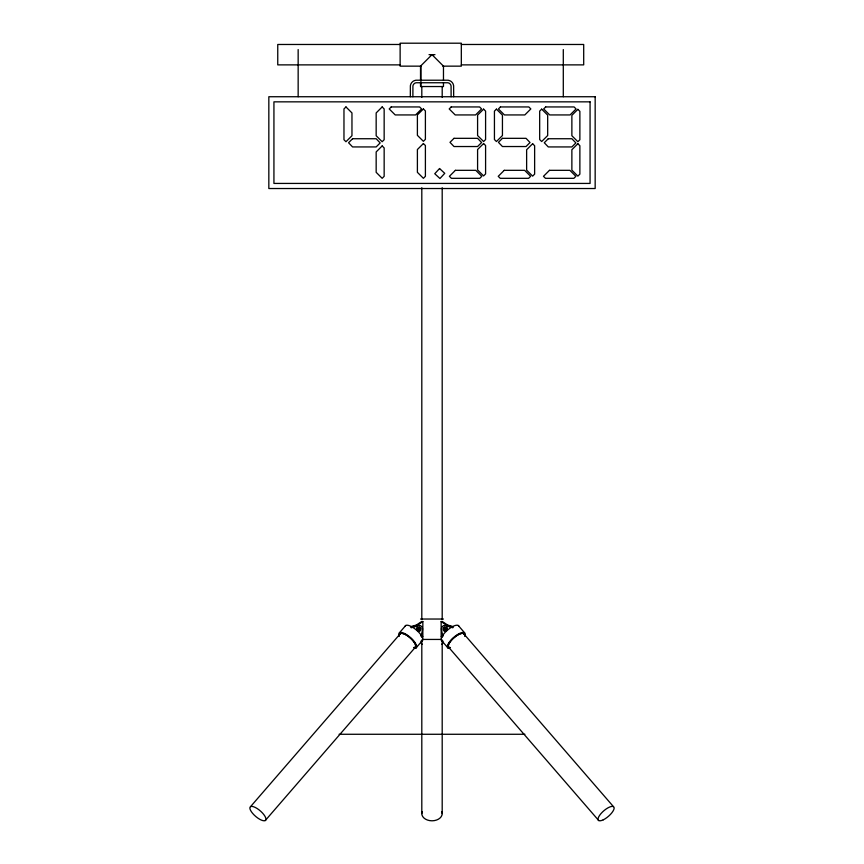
<?xml version="1.0" encoding="UTF-8"?>
<svg xmlns="http://www.w3.org/2000/svg" width="864" height="864" viewBox="0 0 864 864"><rect width="100%" height="100%" fill="white"/><g stroke="black" fill="none" stroke-linecap="round" stroke-linejoin="round"><path stroke-width="1.3" d="M421.081 636.206L422.474 630.223A3.823 3.316 -90 0 0 418.414 625.547L411.156 627.782M399.524 632.675L405.767 625.46M250.56 806.62L400.432 633.56M265.259 820.552A10.195 3.607 40.9 0 0 257.094 808.488A10.195 3.607 40.9 0 0 251.37 811.717A10.195 3.607 40.9 0 0 265.259 820.552L415.141 647.492M415.843 648.14L422.096 640.926M420.53 80.168L420.52 66.15L432 54.67L443.47 66.15L443.47 80.168M421.567 636.887L422.842 636.887L422.842 621.583L421.567 621.583L415.066 625.925A3.823 3.316 -90 0 0 414.385 626.53M443.318 635.44L441.158 636.887L441.158 621.583L442.433 621.583L448.934 625.925A3.823 3.316 -90 0 1 449.615 626.53M410.962 626.659L414.59 625.547A3.823 3.316 -90 0 1 417.107 625.925M412.236 626.659L415.865 625.547A3.823 3.316 -90 0 1 416.718 625.406M411.091 627.415L417.139 625.547A3.823 3.316 -90 0 1 419.656 625.925M442.433 621.583L441.158 621.583L447.66 625.925A3.823 3.316 -90 0 1 448.34 626.53M441.936 636.79L441.158 636.887L442.433 636.887M400.129 44.474L277.754 44.474L277.754 64.876L400.129 64.876M461.322 44.474L583.697 44.474L583.697 64.876L461.322 64.876M429.03 54.67L434.97 54.67M421.416 66.15L400.129 66.15L400.129 43.2L461.322 43.2L461.322 66.15L442.692 66.15M420.53 619.034L443.47 619.034M422.064 639.436L441.936 639.436M339.098 734.27L524.902 734.27M422.064 636.79L422.842 636.887L420.682 635.44M421.567 621.583L422.842 621.583L416.34 625.925A3.823 3.316 -90 0 0 415.66 626.53M453.038 626.659L449.41 625.547A3.823 3.316 -90 0 0 446.893 625.925M451.764 626.659L448.135 625.547A3.823 3.316 -90 0 0 447.282 625.406M452.909 627.415L446.861 625.547A3.823 3.316 -90 0 0 444.344 625.925M452.844 627.782L445.586 625.547A3.823 3.316 -90 0 0 441.526 630.223L442.919 636.206M458.233 625.46L464.476 632.675M463.568 633.56L613.44 806.62M448.859 647.492L598.741 820.552M441.904 640.926L448.157 648.14M563.296 49.572L563.296 96.736M453.676 96.736L453.622 85.709A6.372 6.372 0 0 0 448.124 80.222L415.876 80.222A6.372 6.372 0 0 0 410.378 85.709L410.324 96.736M451.116 96.736L451.084 86.044A3.823 3.823 0 0 0 447.8 82.75L416.2 82.75A3.823 3.823 0 0 0 412.916 86.044L412.884 96.736M443.47 82.717L443.47 86.54L420.53 86.54L420.53 82.717M442.195 86.54L442.195 97.34M442.195 187.747L442.195 619.564M442.195 641.153L442.195 813.586M421.805 86.54L421.805 97.34M421.805 187.747L421.805 619.564M421.805 641.153L421.805 813.586M420.919 65.75L420.919 86.54M298.156 49.572L298.156 96.736M416.869 628.258A1.912 1.652 -90 0 1 416.891 630.169M417.528 627.566A1.912 1.652 -90 0 1 417.874 627.869L418.144 628.258A1.912 1.652 -90 0 1 417.906 630.569M417.55 627.394A1.912 1.652 -90 0 1 419.159 627.869L419.418 628.258A1.912 1.652 -90 0 1 417.593 631.087A11.318 4.007 40.9 0 1 420.865 641.196M416.815 627.901A1.912 1.652 -90 0 1 417.15 627.588M405.097 626.26A11.318 4.007 40.9 0 1 417.604 631.12M399.319 636.401A11.318 4.007 40.9 0 1 409.126 636.401A11.318 4.007 40.9 0 1 414.623 648.41M413.834 647.503A10.033 3.542 40.9 0 0 410.94 638.572A10.033 3.542 40.9 0 0 399.859 634.262A10.195 3.607 40.9 0 1 411.102 638.658A10.195 3.607 40.9 0 1 414.029 647.73M446.45 627.394A1.912 1.652 -90 0 0 444.841 627.869L444.582 628.258A1.912 1.652 -90 0 0 446.407 631.087A11.318 4.007 -40.9 0 0 443.135 641.196M446.85 627.588A1.912 1.652 -90 0 1 447.185 627.901M446.094 630.569A1.912 1.652 -90 0 1 445.856 628.258L446.126 627.869A1.912 1.652 -90 0 1 446.472 627.566M447.109 630.169A1.912 1.652 -90 0 1 447.131 628.258M446.396 631.12A11.318 4.007 -40.9 0 1 458.903 626.26M449.377 648.41A11.318 4.007 -40.9 0 1 454.874 636.401A11.318 4.007 -40.9 0 1 464.681 636.401M450.166 647.503A10.033 3.542 -40.9 0 1 453.06 638.572A10.033 3.542 -40.9 0 1 464.141 634.262A10.195 3.607 -40.9 0 0 452.898 638.658A10.195 3.607 -40.9 0 0 449.971 647.73M442.93 642.481A11.318 8.003 0 0 1 441.806 644.404M422.194 644.404A11.318 8.003 0 0 1 421.07 642.481M441.85 811.717A10.195 7.214 0 0 1 432 820.8A10.195 7.214 0 0 1 422.15 811.717M443.567 627.869L443.308 628.258A1.912 1.652 -90 0 0 444.56 631.141A1.912 1.652 -90 0 0 446.288 628.603A1.912 1.652 -90 0 0 443.567 627.869M345.967 106.942L343.969 108.94L343.969 139.73L345.967 141.728L351.961 135.734L351.961 112.936L345.967 106.942M382.158 106.942L376.164 112.936L376.164 135.734L382.158 141.728L384.156 139.73L384.156 108.94L382.158 106.942M352.566 138.737L348.57 142.733L352.566 146.934L376.164 146.934L380.16 142.927L376.164 138.737L352.566 138.737M391.208 106.942L389.21 108.94L395.204 114.934L415.606 114.934L421.6 108.94L419.602 106.942L391.208 106.942M382.158 145.93L376.164 151.934L376.164 172.325L382.158 178.319L384.156 176.321L384.156 147.928L382.158 145.93M423.403 108.94L417.398 114.934L417.398 135.335L423.403 141.329L425.401 139.331L425.401 110.938L423.403 108.94M451.192 106.942L449.194 108.94L455.198 114.934L475.589 114.934L481.594 108.94L479.596 106.942L451.192 106.942M423.403 143.532L417.398 149.526L417.398 172.325L423.403 178.319L425.401 176.321L425.401 145.53L423.403 143.532M454 138.326L449.993 142.333L454 146.534L477.587 146.534L481.594 142.528L477.587 138.326L454 138.326M483.592 109.134L477.587 115.139L477.587 135.529L483.592 141.534L485.59 139.536L485.59 111.132L483.592 109.134M496.433 109.134L494.435 111.132L494.435 139.536L496.433 141.534L502.438 135.529L502.438 115.139L496.433 109.134M500.44 106.942L498.442 108.94L504.436 114.934L524.837 114.934L530.831 108.94L528.833 106.942L500.44 106.942M439.549 168.523L434.754 173.729L439.949 178.524L444.744 173.329L439.549 168.523M455.393 170.327L449.399 176.321L451.397 178.319L479.79 178.319L481.788 176.321L475.794 170.327L455.393 170.327M483.592 143.532L477.587 149.526L477.587 169.927L483.592 175.921L485.59 173.923L485.59 145.53L483.592 143.532M502.438 138.326L498.442 142.333L502.438 146.534L526.036 146.534L530.032 142.528L526.036 138.326L502.438 138.326M541.674 109.134L539.676 111.132L539.676 139.536L541.674 141.534L547.679 135.529L547.679 115.139L541.674 109.134M545.681 106.942L543.683 108.94L549.677 114.934L570.078 114.934L576.072 108.94L574.074 106.942L545.681 106.942M504.241 170.327L498.236 176.321L500.234 178.319L528.628 178.319L530.626 176.321L524.632 170.327L504.241 170.327M532.634 143.726L526.63 149.731L526.63 170.122L532.634 176.126L534.632 174.128L534.632 145.735L532.634 143.726M548.273 138.737L544.277 142.733L548.273 146.934L571.871 146.934L575.878 142.927L571.871 138.737L548.273 138.737M577.876 109.339L571.871 115.333L571.871 135.734L577.876 141.728L579.874 139.73L579.874 111.337L577.876 109.339M549.482 170.327L543.478 176.321L545.476 178.319L573.869 178.319L575.878 176.321L569.873 170.327L549.482 170.327M577.876 143.726L571.871 149.731L571.871 170.122L577.876 176.126L579.874 174.128L579.874 145.735L577.876 143.726M595.166 96.736L268.834 96.736L268.834 188.525L595.166 188.525L595.166 96.736M590.069 101.844L273.931 101.844L273.931 183.427L590.069 183.427L590.069 101.844M420.692 628.258L420.433 627.869A1.912 1.652 -90 0 0 417.712 628.603A1.912 1.652 -90 0 0 419.44 631.141A1.912 1.652 -90 0 0 420.692 628.258M603.234 819.839A10.195 3.607 -40.9 0 0 614.045 807.343A10.195 3.607 -40.9 0 0 600.988 813.586A10.195 3.607 -40.9 0 0 603.234 819.839"/></g></svg>
